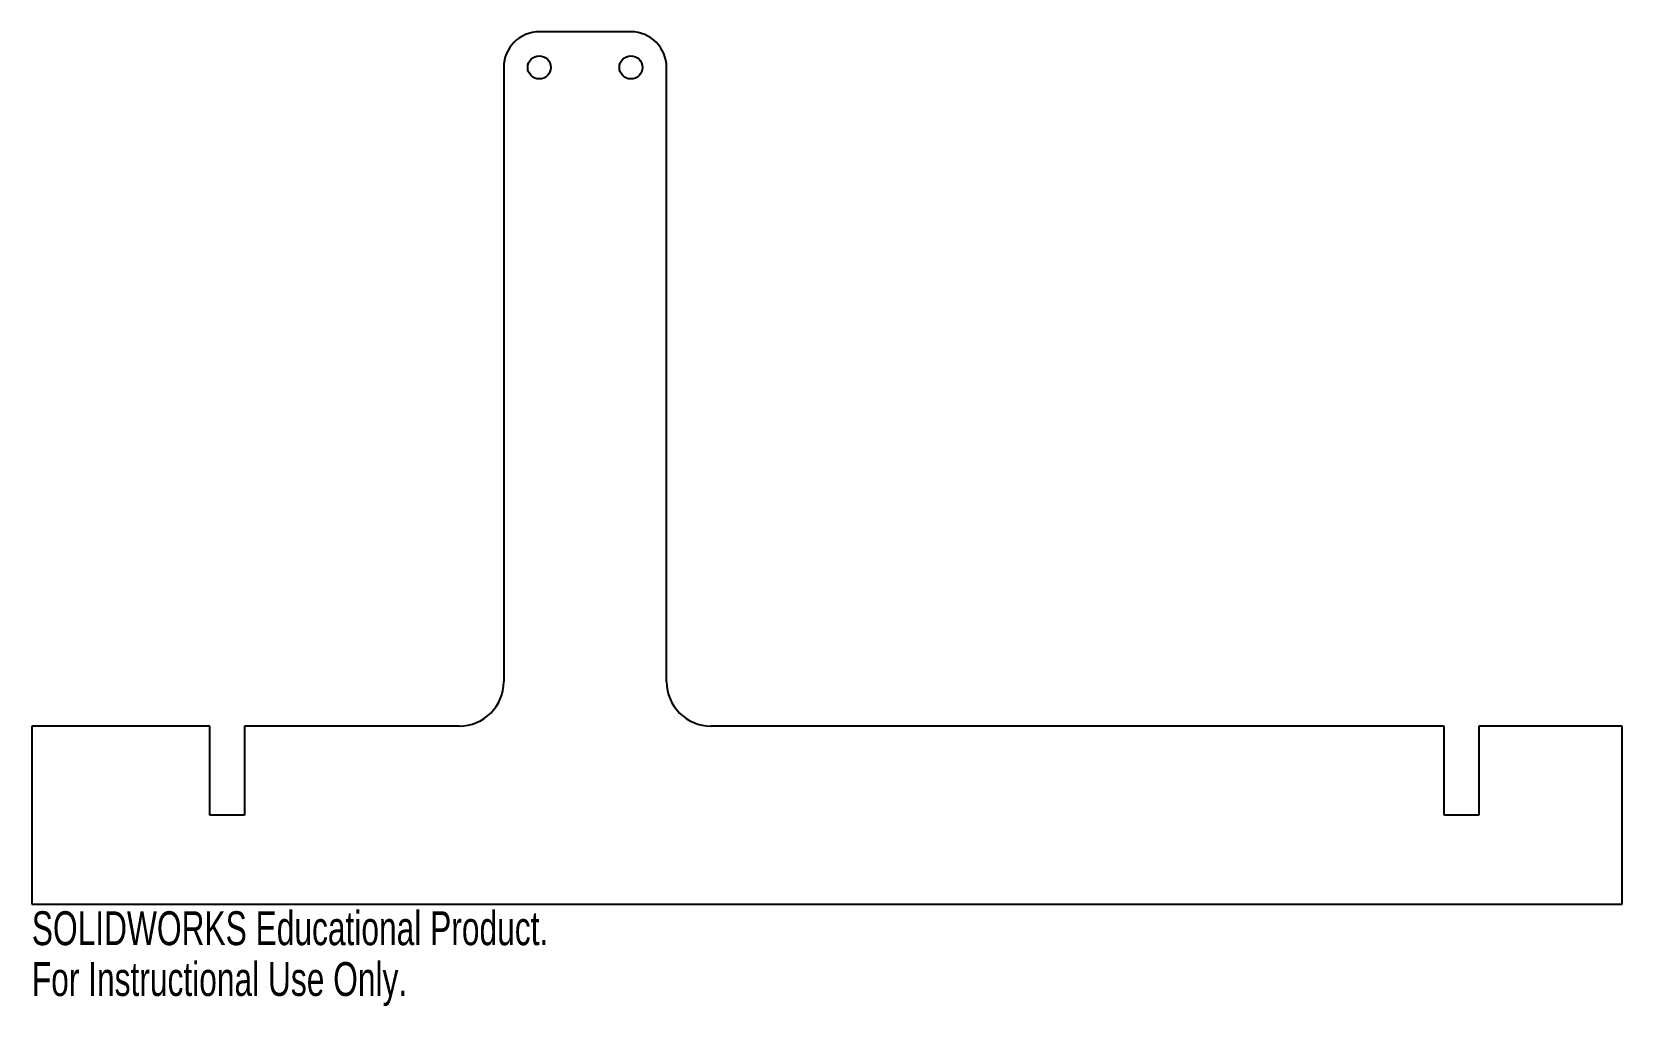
# Model space of a CAD drawing. Header units: inches. Extents: x 5.15 to 14.08, y -1.59 to 3.89.
import ezdxf

# ---------------------------------------------------------------- set-up
doc = ezdxf.new("R2010")
doc.units = ezdxf.units.IN
doc.header["$MEASUREMENT"] = 0
doc.styles.add('SLDTEXTSTYLE0', font='TXT', dxfattribs={"width": 0.7})

msp = doc.modelspace()

# ---------------------------------------------------------------- linework, layer by layer
at = {"color": 7, "linetype": 'Continuous', "lineweight": 25}
for p, q in [((8.5141, 3.8877), (7.9993, 3.8877)), ((7.7993, 3.6877), (7.7993, 0.2377)), ((8.7141, 0.2377), (8.7141, 3.6877)), ((6.1487, -0.0123), (5.1487, -0.0123)), ((5.1487, -0.0123), (5.1487, -1.0123)), ((6.1487, -0.5123), (6.1487, -0.0123)), ((7.5493, -0.0123), (6.3437, -0.0123)), ((6.3437, -0.0123), (6.3437, -0.5123)), ((13.0818, -0.0123), (8.9641, -0.0123)), ((13.0818, -0.5123), (13.0818, -0.0123)), ((14.0818, -0.0123), (13.2768, -0.0123)), ((13.2768, -0.0123), (13.2768, -0.5123)), ((14.0818, -1.0123), (14.0818, -0.0123)), ((6.3437, -0.5123), (6.1487, -0.5123)), ((13.2768, -0.5123), (13.0818, -0.5123)), ((5.1487, -1.0123), (14.0818, -1.0123))]:
    msp.add_line(p, q, dxfattribs=at)
for centre in [(7.9993, 3.6877), (8.5141, 3.6877)]:
    msp.add_circle(centre, 0.065, dxfattribs=at)
for centre, radius, start, end in [((7.9993, 3.6877), 0.2, 90, 180), ((8.5141, 3.6877), 0.2, 0, 90), ((7.5493, 0.2377), 0.25, 270, 0), ((8.9641, 0.2377), 0.25, 180, 270)]:
    msp.add_arc(centre, radius, start, end, dxfattribs=at)

# ---------------------------------------------------------------- texts
at = {"color": 7, "linetype": 'Continuous', "char_height": 0.1903, "attachment_point": 1, "style": 'SLDTEXTSTYLE0'}
for s, insert in [('SOLIDWORKS Educational Product.', (5.1487, -1.0524)), ('For Instructional Use Only.', (5.1487, -1.3378))]:
    msp.add_mtext(s, dxfattribs=dict(at, insert=insert))

doc.saveas('drawing.dxf')
